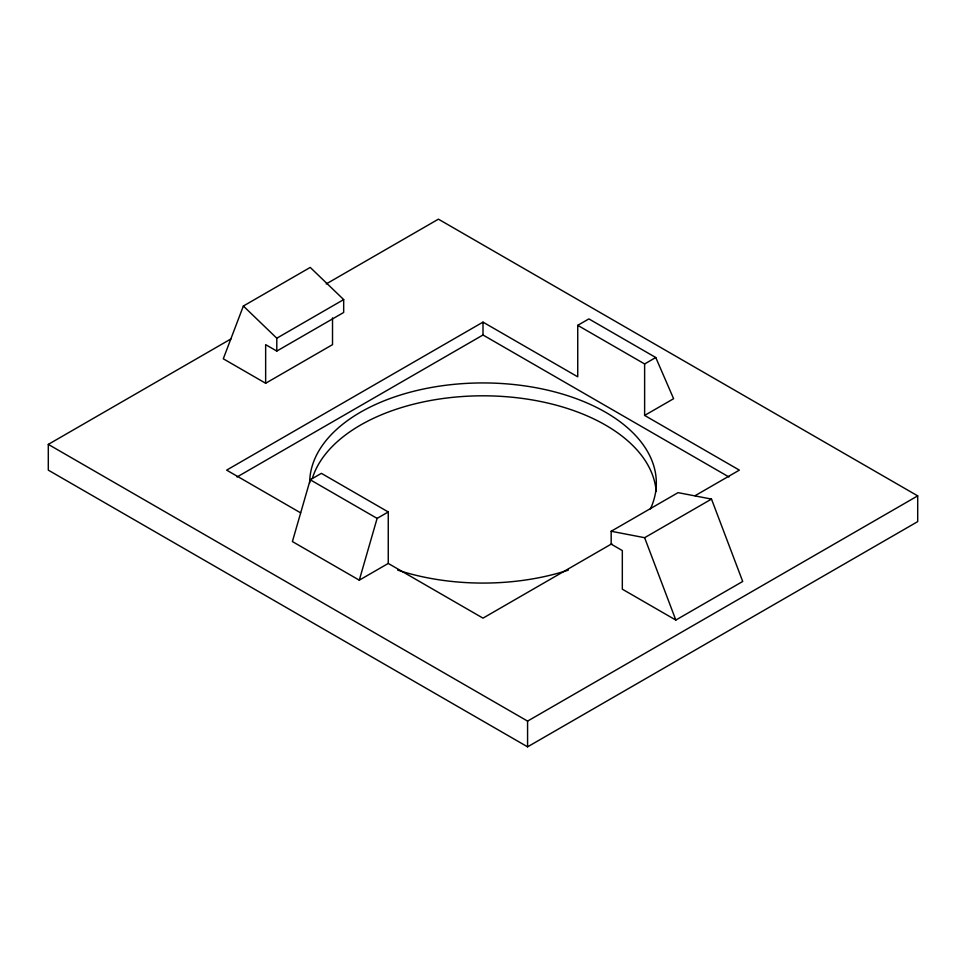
<?xml version="1.0" encoding="UTF-8"?>
<svg xmlns="http://www.w3.org/2000/svg" width="966" height="966" viewBox="0 0 966 966"><rect width="100%" height="100%" fill="white"/><g stroke="black" fill="none" stroke-linecap="round" stroke-linejoin="round"><path stroke-width="1.45" d="M388.26 563.444L388.26 511.956L321.376 473.352L310.231 479.776L292.396 541.564L359.28 580.168L388.26 563.444L483 618.143L611.828 543.761M359.28 580.168L377.114 518.392L388.26 511.956M265.65 383.26L265.65 344.645L276.795 351.081L343.679 312.465L343.679 299.593L310.231 267.425L243.36 306.029L223.291 358.797L265.65 383.26L332.521 344.645L332.521 317.911M326.206 283.944L438.419 219.161L917.7 495.872L917.7 521.616L527.581 746.839L48.3 470.128L48.3 444.384L230.959 338.933M276.795 351.081L276.795 338.209L343.679 299.593M577.74 325.337L644.624 363.953L644.624 415.428L673.604 398.704L655.769 357.517L588.886 318.901L577.74 325.337L577.74 376.825L483 322.125L226.636 470.128L300.619 512.837M237.044 476.987L483 334.997L728.956 476.987M644.624 363.953L655.769 357.517M611.176 531.264L678.06 492.648L711.495 499.084L742.709 581.46L675.826 620.063L622.321 589.175L622.321 550.572L611.176 544.136L611.176 531.264L644.624 537.7L711.495 499.084M695.122 495.679L739.364 470.128L644.624 415.428M48.3 444.384L527.581 721.107L917.7 495.872M310.231 479.776L377.114 518.392M243.36 306.029L276.795 338.209M644.624 537.7L675.826 620.063M527.581 721.107L527.581 746.839M483 322.125L483 334.997M312.32 478.472A173.325 100.066 0 0 1 494.375 396.024A173.325 100.066 0 0 1 656.168 491.537M309.675 483A173.325 100.066 0 0 1 505.629 383.792A173.325 100.066 0 0 1 650.42 508.901M568.322 570.109A173.325 100.066 0 0 1 397.678 570.109"/></g></svg>
